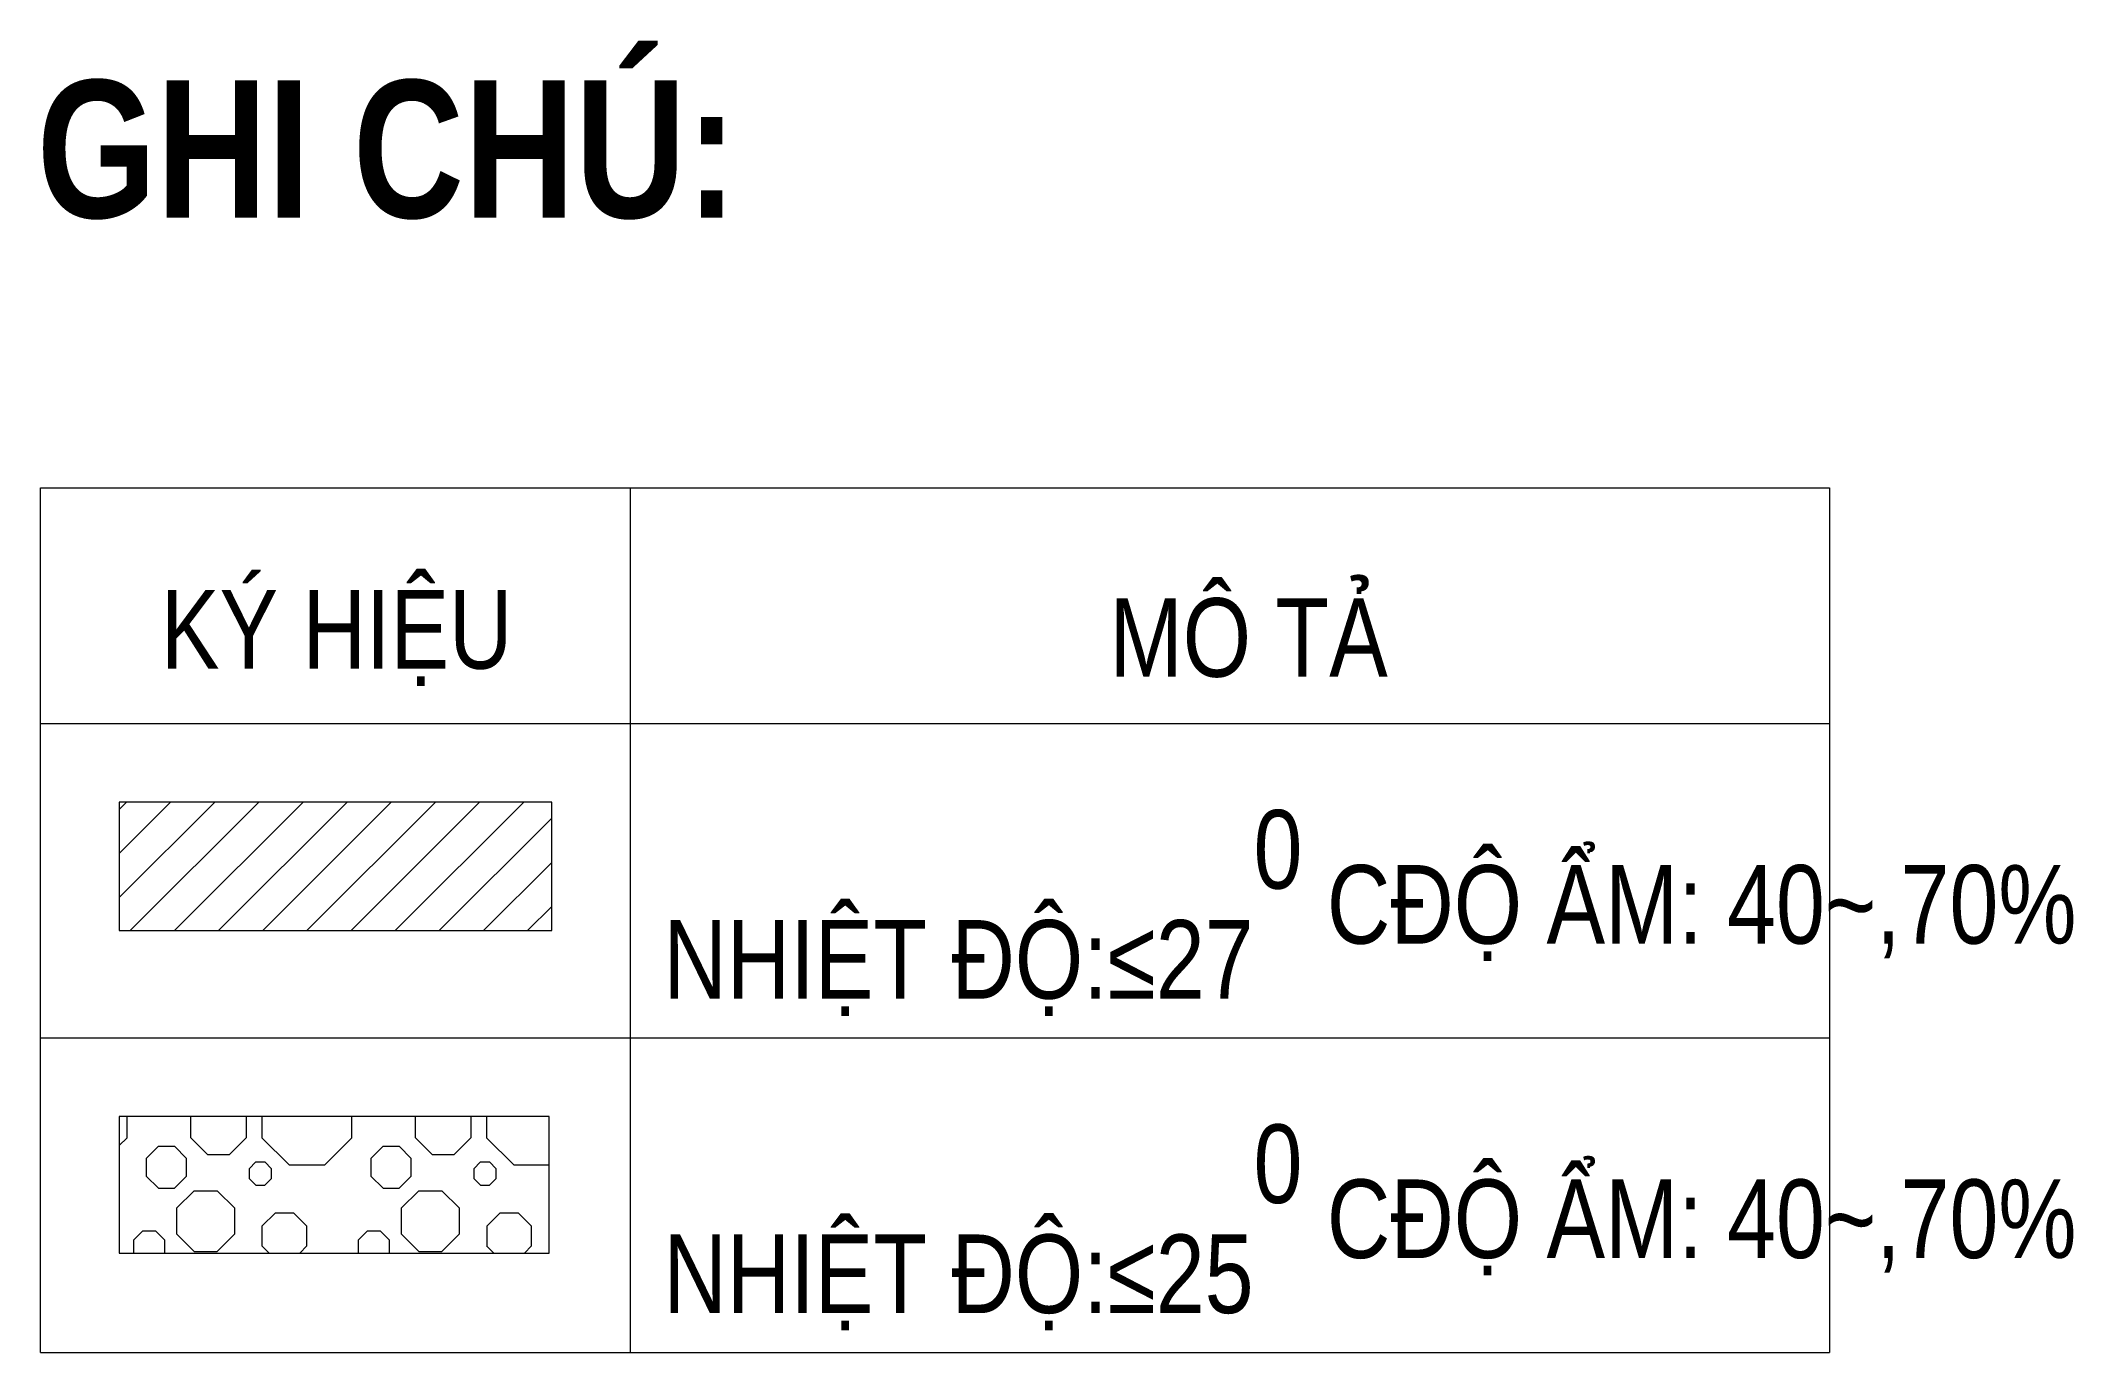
# Model space of a CAD drawing. Header units: millimetres. Extents: x -21807 to 29780, y -1565 to 60640.
# Drawn here: x 19440 to 29780, y -1565 to 5110 of the extents above.
import ezdxf

# ---------------------------------------------------------------- set-up
doc = ezdxf.new("R2010")
doc.units = ezdxf.units.MM
doc.layers.add('A-DETL', color=7, linetype='Continuous', lineweight=5, true_color=0x00a600)
for name, color, linetype, lineweight in [('A-DETL-GENF', 7, 'Continuous', 5), ('A-DETL-THIN', 7, 'Continuous', 9), ('G-ANNO-TEXT', 7, 'Continuous', 9)]:
    doc.layers.add(name, color=color, linetype=linetype, lineweight=lineweight)
doc.styles.add('Arial_3', font='arial.ttf', dxfattribs={"width": 0.8, "height": 400})
doc.styles.add('Arial_B', font='arialbd.ttf', dxfattribs={"width": 0.8, "height": 700})
pattern_1 = [(45, (17070.22, 0), (-112.2603, 112.2603), [])]
pattern_2 = [(0, (17751.9, 626.2), (0, 1143), [81.64, -1061.36]), (270, (17689.8, 564.1), (1143, 7e-14), [90.18, -1052.82]), (45, (17689.8, 564.14), (0, 1143), [87.75, -1528.7]), (135, (17751.9, 411.9), (0, 1143), [87.75, -1528.7]), (0, (17751.9, 411.9), (0, 1143), [81.64, -1061.36]), (90, (17895.6, 474), (-1143, 7e-14), [90.18, -1052.82]), (45, (17833.5, 411.9), (0, 1143), [87.75, -1528.7]), (135, (17895.6, 564.14), (0, 1143), [87.75, -1528.7]), (0, (17105, 546), (0, 1143), [45.35, -1097.65]), (270, (17070.5, 511.5), (1143, 7e-14), [50.1, -1092.9]), (45, (17070.5, 511.54), (0, 1143), [48.75, -1567.7]), (135, (17104.96, 427), (0, 1143), [48.75, -1567.7]), (0, (17105, 427), (0, 1143), [45.35, -1097.65]), (90, (17184.8, 461.4), (-1143, 7e-14), [50.1, -1092.9]), (45, (17150.3, 427), (0, 1143), [48.75, -1567.7]), (135, (17184.8, 511.54), (0, 1143), [48.75, -1567.7]), (0, (17933.4, 399.5), (0, 1143), [117.92, -1025.08]), (270, (17843.8, 309.9), (1143, 7e-14), [130.26, -1012.74]), (45, (17843.8, 309.9), (0, 1143), [126.75, -1489.7]), (135, (17933.4, 90), (0, 1143), [126.75, -1489.7]), (0, (17933.4, 90), (0, 1143), [117.92, -1025.08]), (90, (18141, 179.6), (-1143, 7e-14), [130.26, -1012.74]), (45, (18051.36, 90), (0, 1143), [126.75, -1489.7]), (135, (18141, 309.9), (0, 1143), [126.75, -1489.7]), (0, (17662, 1087.6), (0, 1143), [90.7, -1052.3]), (270, (17593.1, 1018.7), (1143, 7e-14), [100.2, -1042.8]), (45, (17593.1, 1018.65), (0, 1143), [97.5, -1518.94]), (135, (17662, 849.5), (0, 1143), [97.5, -1518.94]), (0, (17662, 849.5), (0, 1143), [90.7, -1052.3]), (90, (17821.7, 918.4), (-1143, 7e-14), [100.2, -1042.8]), (45, (17752.75, 849.5), (0, 1143), [97.5, -1518.94]), (135, (17821.7, 1018.65), (0, 1143), [97.5, -1518.94]), (0, (18000.9, 881.3), (0, 1143), [113.39, -1029.61]), (270, (17914.7, 795.1), (1143, 7e-14), [125.25, -1017.75]), (45, (17914.7, 795.1), (0, 1143), [121.88, -1494.57]), (135, (18000.9, 583.7), (0, 1143), [121.88, -1494.57]), (0, (18000.9, 583.7), (0, 1143), [113.39, -1029.61]), (90, (18200.5, 669.9), (-1143, 7e-14), [125.25, -1017.75]), (45, (18114.3, 583.7), (0, 1143), [121.88, -1494.57]), (135, (18200.5, 795.1), (0, 1143), [121.88, -1494.57]), (0, (17673.1, 195.5), (0, 1143), [63.5, -1079.5]), (270, (17624.8, 147.3), (1143, 7e-14), [70.14, -1072.86]), (45, (17624.8, 147.3), (0, 1143), [68.25, -1548.2]), (135, (17673.1, 28.9), (0, 1143), [68.25, -1548.2]), (0, (17673.1, 28.9), (0, 1143), [63.5, -1079.5]), (90, (17784.8, 77.1), (-1143, 7e-14), [70.14, -1072.86]), (45, (17736.6, 28.9), (0, 1143), [68.25, -1548.2]), (135, (17784.84, 147.3), (0, 1143), [68.25, -1548.2]), (0, (17273.5, 1007.4), (0, 1143), [181.42, -961.58]), (270, (17135.6, 869.6), (1143, 7e-14), [200.4, -942.6]), (45, (17135.6, 869.56), (0, 1143), [195.01, -1421.44]), (135, (17273.5, 531.3), (0, 1143), [195.01, -1421.44]), (0, (17273.5, 531.3), (0, 1143), [181.42, -961.58]), (90, (17592.8, 669.2), (-1143, 7e-14), [200.4, -942.6]), (45, (17454.9, 531.3), (0, 1143), [195, -1421.44]), (135, (17592.8, 869.56), (0, 1143), [195, -1421.44]), (0, (17204.8, 287.5), (0, 1143), [90.7, -1052.3]), (270, (17135.9, 218.6), (1143, 7e-14), [100.2, -1042.8]), (45, (17135.9, 218.55), (0, 1143), [97.5, -1518.94]), (135, (17204.8, 49.4), (0, 1143), [97.5, -1518.94]), (0, (17204.8, 49.4), (0, 1143), [90.7, -1052.3]), (90, (17364.5, 118.3), (-1143, 7e-14), [100.2, -1042.8]), (45, (17295.55, 49.4), (0, 1143), [97.5, -1518.94]), (135, (17364.5, 218.55), (0, 1143), [97.5, -1518.94])]

msp = doc.modelspace()

# ---------------------------------------------------------------- hatches: boundary and pattern name
at = {"layer": 'A-DETL-GENF', "true_color": 0xff0000}
h = msp.add_hatch(dxfattribs=at)
h.set_pattern_fill('FP_3', color=1, style=0, pattern_type=2)
h.set_pattern_definition(pattern_1)
h.paths.add_polyline_path([(22039.7, 580.5), (22039.7, 1234.5), (19839.7, 1234.5), (19839.7, 580.5)])
h = msp.add_hatch(dxfattribs=at)
h.set_pattern_fill('FP_3', color=1, style=0, pattern_type=2)
h.set_pattern_definition(pattern_1)
h.paths.add_polyline_path([(22039.7, 580.5), (22039.7, 1234.5), (19839.7, 1234.5), (19839.7, 580.5)])
at = {"layer": 'A-DETL-GENF', "true_color": 0x00ff00}
h = msp.add_hatch(dxfattribs=at)
h.set_pattern_fill('FP_4', color=3, style=0, pattern_type=2)
h.set_pattern_definition(pattern_2)
h.paths.add_polyline_path([(22025.8, -1060), (22025.8, -365.5), (19839.7, -365.5), (19839.7, -1060)])
h = msp.add_hatch(dxfattribs=at)
h.set_pattern_fill('FP_4', color=3, style=0, pattern_type=2)
h.set_pattern_definition(pattern_2)
h.paths.add_polyline_path([(22025.8, -1060), (22025.8, -365.5), (19839.7, -365.5), (19839.7, -1060)])

# ---------------------------------------------------------------- linework, layer by layer
at = {"layer": 'A-DETL', "color": 7}
for p, q in [((19439.7, 2834.5), (28539.7, 2834.5)), ((19439.7, -1565.5), (19439.7, 2834.5)), ((22439.7, -1565.5), (22439.7, 2834.5)), ((28539.7, 2834.5), (28539.7, -1565.5)), ((19439.7, 1634.5), (28539.7, 1634.5)), ((19439.7, 34.5), (28539.7, 34.5)), ((19439.7, -1565.5), (28539.7, -1565.5))]:
    msp.add_line(p, q, dxfattribs=at)
at = {"layer": 'A-DETL-THIN'}
for p, q in [((22039.7, 1234.5), (19839.7, 1234.5)), ((19839.7, 1234.5), (19839.7, 580.5)), ((22039.7, 580.5), (22039.7, 1234.5)), ((19839.7, 580.5), (22039.7, 580.5)), ((22025.8, -365.5), (19839.7, -365.5)), ((19839.7, -365.5), (19839.7, -1060)), ((22025.8, -1060), (22025.8, -365.5)), ((19839.7, -1060), (22025.8, -1060))]:
    msp.add_line(p, q, dxfattribs=at)

# ---------------------------------------------------------------- texts
at = {"layer": 'G-ANNO-TEXT', "line_spacing_factor": 0.936439}
for s, insert, char_height, width, attachment_point, style in [('\\pxt2.90286,5.80571,8.70857,11.61143,14.51429,17.41714,20.32,23.22286,26.12571,29.02857,31.93143,34.83429,37.73714,40.64,43.54286,46.44571,49.34857,52.25143,55.15429,58.05714,60.96,63.86286,66.76571,69.66857,72.57143,75.47429,78.37714,81.28,84.18286,87.08571,89.98857,92.89143;{GHI CHÚ:}', (19420.3, 4908.1), 700, 3645.696, 1, 'Arial_B'), ('\\pxqc,t5.08,10.16,15.24,20.32,25.4,30.48,35.56,40.64,45.72,50.8,55.88,60.96,66.04,71.12,76.2,81.28,86.36,91.44,96.52,101.6,106.68,111.76,116.84,121.92,127,132.08,137.16,142.24,147.32,152.4,157.48,162.56;{KÝ HIỆU}', (20945.8, 2069.7), 400, 2995.2, 5, 'Arial_3'), ('\\pxqc,t5.08,10.16,15.24,20.32,25.4,30.48,35.56,40.64,45.72,50.8,55.88,60.96,66.04,71.12,76.2,81.28,86.36,91.44,96.52,101.6,106.68,111.76,116.84,121.92,127,132.08,137.16,142.24,147.32,152.4,157.48,162.56;{MÔ TẢ}', (25584.9, 2069.7), 400, 7027.2, 5, 'Arial_3'), ('\\pxt5.08,10.16,15.24,20.32,25.4,30.48,35.56,40.64,45.72,50.8,55.88,60.96,66.04,71.12,76.2,81.28,86.36,91.44,96.52,101.6,106.68,111.76,116.84,121.92,127,132.08,137.16,142.24,147.32,152.4,157.48,162.56;{NHIỆT ĐỘ:≤27\\A1;\\S0 ^ ;CĐỘ ẨM: 40\\S~,;70% }', (22607.6, 670.3), 400, 9366.4, 4, 'Arial_3'), ('\\pxt5.08,10.16,15.24,20.32,25.4,30.48,35.56,40.64,45.72,50.8,55.88,60.96,66.04,71.12,76.2,81.28,86.36,91.44,96.52,101.6,106.68,111.76,116.84,121.92,127,132.08,137.16,142.24,147.32,152.4,157.48,162.56;{NHIỆT ĐỘ:≤25\\A1;\\S0 ^ ;CĐỘ ẨM: 40\\S~,;70% }', (22607.6, -929.7), 400, 9366.4, 4, 'Arial_3')]:
    msp.add_mtext(s, dxfattribs=dict(at, insert=insert, char_height=char_height, width=width, attachment_point=attachment_point, style=style))

doc.saveas('drawing.dxf')
